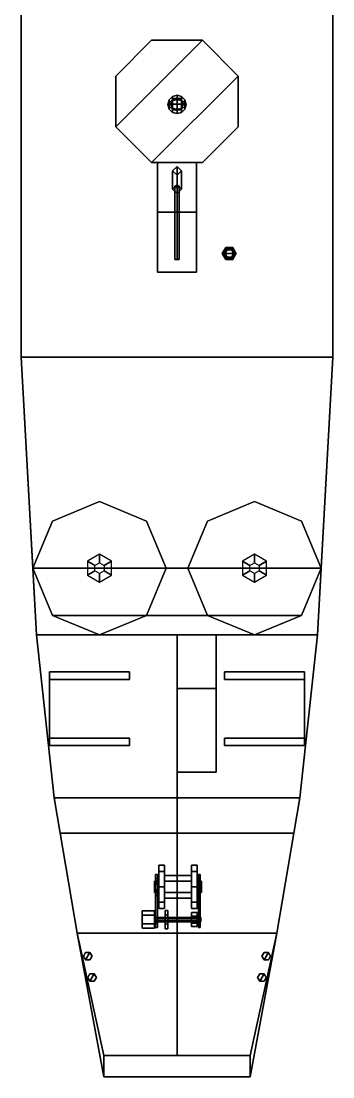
# Model space of a CAD drawing. Extents: x -3.6 to 3.6, y -24.4 to 24.4.
# Drawn here: x -3.58 to 3.58, y -24.35 to -0.13 of the extents above; entities that cross this region are included whole.
import ezdxf

# ---------------------------------------------------------------- set-up
doc = ezdxf.new("R2010")
doc.units = 0
doc.layers.get('0').update_dxf_attribs({"linetype": 'CONTINUOUS'})

msp = doc.modelspace()

# ---------------------------------------------------------------- linework, layer by layer
for points in [[(3.58, -7.84, -1.9), (-3.58, -7.84, -1.9), (-3.58, 3.38, -1.9), (3.58, 3.38, -1.9)], [(-3.58, 3.38, -1.9), (-3.58, -7.84, -1.9), (-3.58, -7.84, 1.68), (-3.58, 3.38, 1.68)], [(3.58, 3.38, 1.68), (3.58, -7.84, 1.68), (3.58, -7.84, -1.9), (3.58, 3.38, -1.9)], [(-3.58, 1.84, 1.68), (-3.58, -7.84, 1.68), (-3.58, -7.84, 4.07), (-3.58, 1.84, 4.07)], [(-3.58, 1.84, 4.07), (-3.58, -7.84, 4.07), (3.58, -7.84, 4.07), (3.58, 1.84, 4.07)], [(3.58, -7.84, 4.07), (3.58, -7.84, 1.68), (3.58, 1.84, 1.68), (3.58, 1.84, 4.07)], [(0.582, -0.566, 6.64), (-0.582, -0.566, 6.64), (-1.404, -1.388, 6.64), (-1.404, -2.552, 6.64)], [(1.404, -1.388, 6.64), (0.582, -0.566, 6.64), (-1.404, -2.552, 6.64), (-0.582, -3.374, 6.64)], [(-1.404, -1.388, 6.64), (-0.582, -0.566, 6.64), (-0.582, -0.566, 8.25), (-1.404, -1.388, 8.25)], [(-0.582, -0.566, 4.07), (-1.404, -1.388, 4.07), (-1.404, -1.388, 8.25), (-0.582, -0.566, 8.25)], [(-0.582, -0.566, 6.64), (0.582, -0.566, 6.64), (0.582, -0.566, 8.25), (-0.582, -0.566, 8.25)], [(0.582, -0.566, 4.07), (-0.582, -0.566, 4.07), (-0.582, -0.566, 8.25), (0.582, -0.566, 8.25)], [(0.582, -0.566, 6.64), (1.404, -1.388, 6.64), (1.404, -1.388, 8.25), (0.582, -0.566, 8.25)], [(1.404, -1.388, 4.07), (0.582, -0.566, 4.07), (0.582, -0.566, 8.25), (1.404, -1.388, 8.25)], [(-1.404, -2.552, 6.64), (-1.404, -1.388, 6.64), (-1.404, -1.388, 8.25), (-1.404, -2.552, 8.25)], [(-1.404, -1.388, 4.07), (-1.404, -2.552, 4.07), (-1.404, -2.552, 8.25), (-1.404, -1.388, 8.25)], [(1.404, -2.552, 6.64), (1.404, -1.388, 6.64), (-0.582, -3.374, 6.64), (0.582, -3.374, 6.64)], [(1.404, -1.388, 6.64), (1.404, -2.552, 6.64), (1.404, -2.552, 8.25), (1.404, -1.388, 8.25)], [(1.404, -2.552, 4.07), (1.404, -1.388, 4.07), (1.404, -1.388, 8.25), (1.404, -2.552, 8.25)], [(-0.182, -1.935, 8.12), (-0.21, -2.04, 8.12), (-0.21, -2.04, 8.12), (-0.182, -1.987, 8.211)], [(-0.182, -1.987, 8.029), (-0.21, -2.04, 8.12), (-0.21, -2.04, 8.12), (-0.182, -1.935, 8.12)], [(-0.105, -1.858, 8.12), (-0.182, -1.935, 8.12), (-0.182, -1.987, 8.211), (-0.105, -1.949, 8.278)], [(-0.105, -1.949, 7.962), (-0.182, -1.987, 8.029), (-0.182, -1.935, 8.12), (-0.105, -1.858, 8.12)], [(-0.075, -1.9, 6.64), (-0.15, -2.03, 6.64), (-0.15, -2.03, 7.94), (-0.075, -1.9, 7.94)], [(0.075, -1.9, 7.94), (-0.075, -1.9, 7.94), (-0.15, -2.03, 7.94), (0.15, -2.03, 7.94)], [(0, -1.83, 8.12), (-0.105, -1.858, 8.12), (-0.105, -1.949, 8.278), (0, -1.935, 8.302)], [(0, -1.935, 7.938), (-0.105, -1.949, 7.962), (-0.105, -1.858, 8.12), (0, -1.83, 8.12)], [(0, -1.935, 8.302), (-0.105, -1.949, 8.278), (-0.105, -2.131, 8.278), (0, -2.145, 8.302)], [(0, -2.145, 7.938), (-0.105, -2.131, 7.963), (-0.105, -1.949, 7.962), (0, -1.935, 7.938)], [(0.075, -1.9, 6.64), (-0.075, -1.9, 6.64), (-0.075, -1.9, 7.94), (0.075, -1.9, 7.94)], [(0.105, -1.858, 8.12), (0, -1.83, 8.12), (0, -1.935, 8.302), (0.105, -1.949, 8.278)], [(0.105, -1.949, 7.962), (0, -1.935, 7.938), (0, -1.83, 8.12), (0.105, -1.858, 8.12)], [(0.105, -1.949, 8.278), (0, -1.935, 8.302), (0, -2.145, 8.302), (0.105, -2.131, 8.278)], [(0.105, -2.131, 7.963), (0, -2.145, 7.938), (0, -1.935, 7.938), (0.105, -1.949, 7.962)], [(0.15, -2.03, 6.64), (0.075, -1.9, 6.64), (0.075, -1.9, 7.94), (0.15, -2.03, 7.94)], [(0.182, -1.935, 8.12), (0.105, -1.858, 8.12), (0.105, -1.949, 8.278), (0.182, -1.987, 8.211)], [(0.182, -1.987, 8.029), (0.105, -1.949, 7.962), (0.105, -1.858, 8.12), (0.182, -1.935, 8.12)], [(0.21, -2.04, 8.12), (0.182, -1.935, 8.12), (0.182, -1.987, 8.211), (0.21, -2.04, 8.12)], [(0.21, -2.04, 8.12), (0.182, -1.987, 8.029), (0.182, -1.935, 8.12), (0.21, -2.04, 8.12)], [(-0.182, -1.987, 8.211), (-0.21, -2.04, 8.12), (-0.21, -2.04, 8.12), (-0.182, -2.093, 8.211)], [(-0.182, -2.093, 8.029), (-0.21, -2.04, 8.12), (-0.21, -2.04, 8.12), (-0.182, -1.987, 8.029)], [(-0.182, -2.093, 8.211), (-0.21, -2.04, 8.12), (-0.21, -2.04, 8.12), (-0.182, -2.145, 8.12)], [(-0.182, -2.145, 8.12), (-0.21, -2.04, 8.12), (-0.21, -2.04, 8.12), (-0.182, -2.093, 8.029)], [(-0.105, -1.949, 8.278), (-0.182, -1.987, 8.211), (-0.182, -2.093, 8.211), (-0.105, -2.131, 8.278)], [(-0.105, -2.131, 7.963), (-0.182, -2.093, 8.029), (-0.182, -1.987, 8.029), (-0.105, -1.949, 7.962)], [(-0.105, -2.131, 8.278), (-0.182, -2.093, 8.211), (-0.182, -2.145, 8.12), (-0.105, -2.222, 8.12)], [(-0.105, -2.222, 8.12), (-0.182, -2.145, 8.12), (-0.182, -2.093, 8.029), (-0.105, -2.131, 7.963)], [(-0.15, -2.03, 6.64), (-0.075, -2.16, 6.64), (-0.075, -2.16, 7.94), (-0.15, -2.03, 7.94)], [(0.15, -2.03, 7.94), (-0.15, -2.03, 7.94), (-0.075, -2.16, 7.94), (0.075, -2.16, 7.94)], [(0, -2.145, 8.302), (-0.105, -2.131, 8.278), (-0.105, -2.222, 8.12), (0, -2.25, 8.12)], [(0, -2.25, 8.12), (-0.105, -2.222, 8.12), (-0.105, -2.131, 7.963), (0, -2.145, 7.938)], [(-0.075, -2.16, 6.64), (0.075, -2.16, 6.64), (0.075, -2.16, 7.94), (-0.075, -2.16, 7.94)], [(0.105, -2.131, 8.278), (0, -2.145, 8.302), (0, -2.25, 8.12), (0.105, -2.222, 8.12)], [(0.105, -2.222, 8.12), (0, -2.25, 8.12), (0, -2.145, 7.938), (0.105, -2.131, 7.963)], [(0.075, -2.16, 6.64), (0.15, -2.03, 6.64), (0.15, -2.03, 7.94), (0.075, -2.16, 7.94)], [(0.182, -1.987, 8.211), (0.105, -1.949, 8.278), (0.105, -2.131, 8.278), (0.182, -2.093, 8.211)], [(0.182, -2.093, 8.029), (0.105, -2.131, 7.963), (0.105, -1.949, 7.962), (0.182, -1.987, 8.029)], [(0.182, -2.093, 8.211), (0.105, -2.131, 8.278), (0.105, -2.222, 8.12), (0.182, -2.145, 8.12)], [(0.182, -2.145, 8.12), (0.105, -2.222, 8.12), (0.105, -2.131, 7.963), (0.182, -2.093, 8.029)], [(0.21, -2.04, 8.12), (0.182, -1.987, 8.211), (0.182, -2.093, 8.211), (0.21, -2.04, 8.12)], [(0.21, -2.04, 8.12), (0.182, -2.093, 8.029), (0.182, -1.987, 8.029), (0.21, -2.04, 8.12)], [(0.21, -2.04, 8.12), (0.182, -2.093, 8.211), (0.182, -2.145, 8.12), (0.21, -2.04, 8.12)], [(0.21, -2.04, 8.12), (0.182, -2.145, 8.12), (0.182, -2.093, 8.029), (0.21, -2.04, 8.12)], [(-0.582, -3.374, 6.64), (-1.404, -2.552, 6.64), (-1.404, -2.552, 8.25), (-0.582, -3.374, 8.25)], [(-1.404, -2.552, 4.07), (-0.582, -3.374, 4.07), (-0.582, -3.374, 8.25), (-1.404, -2.552, 8.25)], [(1.404, -2.552, 6.64), (0.582, -3.374, 6.64), (0.582, -3.374, 8.25), (1.404, -2.552, 8.25)], [(0.582, -3.374, 4.07), (1.404, -2.552, 4.07), (1.404, -2.552, 8.25), (0.582, -3.374, 8.25)], [(-0.582, -3.374, 4.07), (0.582, -3.374, 4.07), (0.582, -3.374, 6.64), (-0.582, -3.374, 6.64)], [(0.45, -3.37, 6.64), (0.45, -4.51, 6.64), (-0.45, -4.51, 6.64), (-0.45, -3.37, 6.64)], [(-0.45, -3.37, 6.64), (-0.45, -4.51, 6.64), (0.45, -4.51, 6.64), (0.45, -3.37, 6.64)], [(0, -3.46, 4.07), (-0.1, -3.56, 4.07), (-0.1, -3.98, 16.12), (0, -3.88, 16.12)], [(-0.1, -3.56, 4.07), (0, -3.66, 4.07), (0, -4.08, 16.12), (-0.1, -3.98, 16.12)], [(0.1, -3.56, 4.07), (0, -3.46, 4.07), (0, -3.88, 16.12), (0.1, -3.98, 16.12)], [(0, -3.66, 4.07), (0.1, -3.56, 4.07), (0.1, -3.98, 16.12), (0, -4.08, 16.12)], [(-0.1, -3.98, 16.12), (0, -4.08, 16.12), (0.1, -3.98, 16.12), (0, -3.88, 16.12)], [(0, -3.95, 12.98), (-0.05, -3.91, 12.9), (-0.05, -5.6, 14.5), (0, -5.6, 14.55)], [(-0.05, -3.91, 12.9), (0, -3.95, 12.88), (0, -5.6, 14.45), (-0.05, -5.6, 14.5)], [(0.05, -3.91, 12.9), (0, -3.95, 12.98), (0, -5.6, 14.55), (0.05, -5.6, 14.5)], [(0, -3.95, 12.88), (0.05, -3.91, 12.9), (0.05, -5.6, 14.5), (0, -5.6, 14.45)], [(0.45, -4.51, 6.64), (0.45, -5.89, 4.07), (-0.45, -5.89, 4.07), (-0.45, -4.51, 6.64)], [(-0.45, -4.51, 6.64), (-0.45, -5.89, 4.07), (0.45, -5.89, 4.07), (0.45, -4.51, 6.64)], [(1.28, -5.321, 5.93), (1.12, -5.321, 5.93), (1.04, -5.46, 5.93), (1.36, -5.46, 5.93)], [(1.04, -5.46, 5.93), (1.12, -5.321, 5.93), (1.12, -5.321, 6.34), (1.04, -5.46, 6.34)], [(1.15, -5.373, 5.89), (1.1, -5.46, 5.89), (1.04, -5.46, 5.93), (1.12, -5.321, 5.93)], [(1.12, -5.321, 5.93), (1.04, -5.46, 5.93), (1.04, -5.46, 6.34), (1.12, -5.321, 6.34)], [(1.12, -5.321, 5.93), (1.28, -5.321, 5.93), (1.28, -5.321, 6.34), (1.12, -5.321, 6.34)], [(1.25, -5.373, 5.89), (1.15, -5.373, 5.89), (1.12, -5.321, 5.93), (1.28, -5.321, 5.93)], [(1.28, -5.321, 5.93), (1.12, -5.321, 5.93), (1.12, -5.321, 6.34), (1.28, -5.321, 6.34)], [(1.3, -5.46, 5.89), (1.25, -5.373, 5.89), (1.28, -5.321, 5.93), (1.36, -5.46, 5.93)], [(1.28, -5.321, 5.93), (1.36, -5.46, 5.93), (1.36, -5.46, 6.34), (1.28, -5.321, 6.34)], [(1.36, -5.46, 5.93), (1.28, -5.321, 5.93), (1.28, -5.321, 6.34), (1.36, -5.46, 6.34)], [(1.36, -5.46, 5.93), (1.04, -5.46, 5.93), (1.12, -5.599, 5.93), (1.28, -5.599, 5.93)], [(1.12, -5.599, 5.93), (1.04, -5.46, 5.93), (1.04, -5.46, 6.34), (1.12, -5.599, 6.34)], [(1.1, -5.46, 5.89), (1.15, -5.547, 5.89), (1.12, -5.599, 5.93), (1.04, -5.46, 5.93)], [(1.04, -5.46, 5.93), (1.12, -5.599, 5.93), (1.12, -5.599, 6.34), (1.04, -5.46, 6.34)], [(1.135, -5.347, 4.07), (1.07, -5.46, 4.07), (1.07, -5.46, 5.28), (1.135, -5.347, 5.28)], [(1.135, -5.347, 5.28), (1.07, -5.46, 5.28), (1.1, -5.46, 5.35), (1.15, -5.373, 5.35)], [(1.07, -5.46, 4.07), (1.135, -5.573, 4.07), (1.135, -5.573, 5.28), (1.07, -5.46, 5.28)], [(1.07, -5.46, 5.28), (1.135, -5.573, 5.28), (1.15, -5.547, 5.35), (1.1, -5.46, 5.35)], [(1.15, -5.373, 5.35), (1.1, -5.46, 5.35), (1.1, -5.46, 5.89), (1.15, -5.373, 5.89)], [(1.1, -5.46, 5.35), (1.15, -5.547, 5.35), (1.15, -5.547, 5.89), (1.1, -5.46, 5.89)], [(1.15, -5.547, 5.89), (1.25, -5.547, 5.89), (1.28, -5.599, 5.93), (1.12, -5.599, 5.93)], [(1.265, -5.347, 4.07), (1.135, -5.347, 4.07), (1.135, -5.347, 5.28), (1.265, -5.347, 5.28)], [(1.265, -5.347, 5.28), (1.135, -5.347, 5.28), (1.15, -5.373, 5.35), (1.25, -5.373, 5.35)], [(1.135, -5.573, 5.28), (1.265, -5.573, 5.28), (1.25, -5.547, 5.35), (1.15, -5.547, 5.35)], [(1.25, -5.373, 5.35), (1.15, -5.373, 5.35), (1.15, -5.373, 5.89), (1.25, -5.373, 5.89)], [(1.15, -5.547, 5.35), (1.25, -5.547, 5.35), (1.25, -5.547, 5.89), (1.15, -5.547, 5.89)], [(1.33, -5.46, 5.28), (1.265, -5.347, 5.28), (1.25, -5.373, 5.35), (1.3, -5.46, 5.35)], [(1.3, -5.46, 5.35), (1.25, -5.373, 5.35), (1.25, -5.373, 5.89), (1.3, -5.46, 5.89)], [(1.25, -5.547, 5.35), (1.3, -5.46, 5.35), (1.3, -5.46, 5.89), (1.25, -5.547, 5.89)], [(1.25, -5.547, 5.89), (1.3, -5.46, 5.89), (1.36, -5.46, 5.93), (1.28, -5.599, 5.93)], [(1.265, -5.573, 5.28), (1.33, -5.46, 5.28), (1.3, -5.46, 5.35), (1.25, -5.547, 5.35)], [(1.33, -5.46, 4.07), (1.265, -5.347, 4.07), (1.265, -5.347, 5.28), (1.33, -5.46, 5.28)], [(1.265, -5.573, 4.07), (1.33, -5.46, 4.07), (1.33, -5.46, 5.28), (1.265, -5.573, 5.28)], [(1.36, -5.46, 5.93), (1.28, -5.599, 5.93), (1.28, -5.599, 6.34), (1.36, -5.46, 6.34)], [(1.28, -5.599, 5.93), (1.36, -5.46, 5.93), (1.36, -5.46, 6.34), (1.28, -5.599, 6.34)], [(-0.05, -5.6, 14.5), (0, -5.6, 14.45), (0.05, -5.6, 14.5), (0, -5.6, 14.55)], [(1.28, -5.599, 5.93), (1.12, -5.599, 5.93), (1.12, -5.599, 6.34), (1.28, -5.599, 6.34)], [(1.12, -5.599, 5.93), (1.28, -5.599, 5.93), (1.28, -5.599, 6.34), (1.12, -5.599, 6.34)], [(1.135, -5.573, 4.07), (1.265, -5.573, 4.07), (1.265, -5.573, 5.28), (1.135, -5.573, 5.28)], [(3.23, -14.21, -1.44), (-3.23, -14.21, -1.44), (-3.58, -7.84, -1.9), (3.58, -7.84, -1.9)], [(-3.58, -7.84, -1.9), (-3.23, -14.21, -1.44), (-3.23, -14.21, 1.68), (-3.58, -7.84, 1.68)], [(-3.58, -7.84, 1.68), (-3.314, -12.68, 1.68), (-3.31, -12.68, 4.07), (-3.58, -7.84, 4.07)], [(-3.58, -7.84, 4.07), (-3.31, -12.68, 4.07), (3.31, -12.68, 4.07), (3.58, -7.84, 4.07)], [(3.58, -7.84, 1.68), (3.23, -14.21, 1.68), (3.23, -14.21, -1.44), (3.58, -7.84, -1.9)], [(3.31, -12.68, 4.07), (3.314, -12.68, 1.68), (3.58, -7.84, 1.68), (3.58, -7.84, 4.07)], [(-1.78, -11.15, 4.07), (-2.862, -11.598, 4.07), (-2.862, -11.598, 5.07), (-1.78, -11.15, 5.07)], [(-2.862, -11.598, 4.07), (-1.78, -11.15, 4.07), (-1.78, -11.15, 5.07), (-2.862, -11.598, 5.07)], [(-0.698, -11.598, 4.07), (-1.78, -11.15, 4.07), (-1.78, -11.15, 5.07), (-0.698, -11.598, 5.07)], [(-1.78, -11.15, 4.07), (-0.698, -11.598, 4.07), (-0.698, -11.598, 5.07), (-1.78, -11.15, 5.07)], [(1.78, -11.15, 4.07), (0.698, -11.598, 4.07), (0.698, -11.598, 5.07), (1.78, -11.15, 5.07)], [(0.698, -11.598, 4.07), (1.78, -11.15, 4.07), (1.78, -11.15, 5.07), (0.698, -11.598, 5.07)], [(2.862, -11.598, 4.07), (1.78, -11.15, 4.07), (1.78, -11.15, 5.07), (2.862, -11.598, 5.07)], [(1.78, -11.15, 4.07), (2.862, -11.598, 4.07), (2.862, -11.598, 5.07), (1.78, -11.15, 5.07)], [(-2.862, -11.598, 4.07), (-3.31, -12.68, 4.07), (-3.31, -12.68, 5.07), (-2.862, -11.598, 5.07)], [(-3.31, -12.68, 4.07), (-2.862, -11.598, 4.07), (-2.862, -11.598, 5.07), (-3.31, -12.68, 5.07)], [(-0.25, -12.68, 4.07), (-0.698, -11.598, 4.07), (-0.698, -11.598, 5.07), (-0.25, -12.68, 5.07)], [(-0.698, -11.598, 4.07), (-0.25, -12.68, 4.07), (-0.25, -12.68, 5.07), (-0.698, -11.598, 5.07)], [(0.698, -11.598, 4.07), (0.25, -12.68, 4.07), (0.25, -12.68, 5.07), (0.698, -11.598, 5.07)], [(0.25, -12.68, 4.07), (0.698, -11.598, 4.07), (0.698, -11.598, 5.07), (0.25, -12.68, 5.07)], [(3.31, -12.68, 4.07), (2.862, -11.598, 4.07), (2.862, -11.598, 5.07), (3.31, -12.68, 5.07)], [(2.862, -11.598, 4.07), (3.31, -12.68, 4.07), (3.31, -12.68, 5.07), (2.862, -11.598, 5.07)], [(-1.884, -12.62, 5.31), (-1.78, -12.56, 5.31), (-1.78, -12.36, 4.07), (-2.057, -12.52, 4.07)], [(-1.884, -12.74, 5.31), (-1.884, -12.62, 5.31), (-2.057, -12.52, 4.07), (-2.057, -12.84, 4.07)], [(-1.78, -12.56, 5.31), (-1.676, -12.62, 5.31), (-1.503, -12.52, 4.07), (-1.78, -12.36, 4.07)], [(-1.676, -12.62, 5.31), (-1.676, -12.74, 5.31), (-1.503, -12.84, 4.07), (-1.503, -12.52, 4.07)], [(1.676, -12.62, 5.31), (1.78, -12.56, 5.31), (1.78, -12.36, 4.07), (1.503, -12.52, 4.07)], [(1.676, -12.74, 5.31), (1.676, -12.62, 5.31), (1.503, -12.52, 4.07), (1.503, -12.84, 4.07)], [(1.78, -12.56, 5.31), (1.884, -12.62, 5.31), (2.057, -12.52, 4.07), (1.78, -12.36, 4.07)], [(1.884, -12.62, 5.31), (1.884, -12.74, 5.31), (2.057, -12.84, 4.07), (2.057, -12.52, 4.07)], [(-3.314, -12.68, 1.68), (-3.23, -14.21, 1.68), (3.23, -14.21, 1.68), (3.314, -12.68, 1.68)], [(-2.862, -13.762, 1.68), (-3.31, -12.68, 1.68), (-3.31, -12.68, 5.07), (-2.862, -13.762, 5.07)], [(-3.31, -12.68, 1.68), (-2.862, -13.762, 1.68), (-2.862, -13.762, 5.07), (-3.31, -12.68, 5.07)], [(-3.31, -12.68, 4.07), (-2.862, -13.762, 4.07), (2.862, -13.762, 4.07), (3.31, -12.68, 4.07)], [(-1.78, -12.8, 5.31), (-1.884, -12.74, 5.31), (-2.057, -12.84, 4.07), (-1.78, -13, 4.07)], [(-1.676, -12.74, 5.31), (-1.78, -12.8, 5.31), (-1.78, -13, 4.07), (-1.503, -12.84, 4.07)], [(-0.25, -12.68, 4.07), (-0.698, -13.762, 4.07), (-0.698, -13.762, 5.07), (-0.25, -12.68, 5.07)], [(-0.698, -13.762, 4.07), (-0.25, -12.68, 4.07), (-0.25, -12.68, 5.07), (-0.698, -13.762, 5.07)], [(0.698, -13.762, 4.07), (0.25, -12.68, 4.07), (0.25, -12.68, 5.07), (0.698, -13.762, 5.07)], [(0.25, -12.68, 4.07), (0.698, -13.762, 4.07), (0.698, -13.762, 5.07), (0.25, -12.68, 5.07)], [(1.78, -12.8, 5.31), (1.676, -12.74, 5.31), (1.503, -12.84, 4.07), (1.78, -13, 4.07)], [(1.884, -12.74, 5.31), (1.78, -12.8, 5.31), (1.78, -13, 4.07), (2.057, -12.84, 4.07)], [(3.31, -12.68, 1.68), (2.862, -13.762, 1.68), (2.862, -13.762, 5.07), (3.31, -12.68, 5.07)], [(2.862, -13.762, 1.68), (3.31, -12.68, 1.68), (3.31, -12.68, 5.07), (2.862, -13.762, 5.07)], [(-1.78, -14.21, 1.68), (-2.862, -13.762, 1.68), (-2.862, -13.762, 5.07), (-1.78, -14.21, 5.07)], [(-2.862, -13.762, 1.68), (-1.78, -14.21, 1.68), (-1.78, -14.21, 5.07), (-2.862, -13.762, 5.07)], [(-2.862, -13.762, 4.07), (-1.78, -14.21, 4.07), (1.78, -14.21, 4.07), (2.862, -13.762, 4.07)], [(-0.698, -13.762, 4.07), (-1.78, -14.21, 4.07), (-1.78, -14.21, 5.07), (-0.698, -13.762, 5.07)], [(-1.78, -14.21, 4.07), (-0.698, -13.762, 4.07), (-0.698, -13.762, 5.07), (-1.78, -14.21, 5.07)], [(1.78, -14.21, 4.07), (0.698, -13.762, 4.07), (0.698, -13.762, 5.07), (1.78, -14.21, 5.07)], [(0.698, -13.762, 4.07), (1.78, -14.21, 4.07), (1.78, -14.21, 5.07), (0.698, -13.762, 5.07)], [(2.862, -13.762, 1.68), (1.78, -14.21, 1.68), (1.78, -14.21, 5.07), (2.862, -13.762, 5.07)], [(1.78, -14.21, 1.68), (2.862, -13.762, 1.68), (2.862, -13.762, 5.07), (1.78, -14.21, 5.07)], [(-3.23, -14.21, 1.68), (-2.82, -17.95, 1.68), (2.82, -17.95, 1.68), (3.23, -14.21, 1.68)], [(-3.23, -14.21, -1.44), (-2.82, -17.95, -0.71), (-2.82, -17.95, 1.68), (-3.23, -14.21, 1.68)], [(0, -17.95, -1.04), (-2.82, -17.95, -0.71), (-3.23, -14.21, -1.44), (0, -14.21, -1.44)], [(-1.78, -14.21, 4.07), (-1.78, -14.21, 1.68), (1.78, -14.21, 1.68), (1.78, -14.21, 4.07)], [(2.82, -17.95, -0.71), (0, -17.95, -1.04), (0, -14.21, -1.44), (3.23, -14.21, -1.44)], [(0.9, -14.21, 4.07), (0.9, -15.44, 4.07), (0, -15.44, 4.07), (0, -14.21, 4.07)], [(0, -14.21, 4.07), (0, -15.44, 4.07), (0.9, -15.44, 4.07), (0.9, -14.21, 4.07)], [(3.23, -14.21, 1.68), (2.82, -17.95, 1.68), (2.82, -17.95, -0.71), (3.23, -14.21, -1.44)], [(-2.93, -15.06, 1.68), (-2.93, -15.23, 1.68), (-2.93, -15.23, 4.07), (-2.93, -15.06, 4.07)], [(-2.93, -15.06, 4.07), (-2.93, -15.23, 4.07), (-2.93, -15.23, 1.68), (-2.93, -15.06, 1.68)], [(-2.93, -15.23, 3.9), (-2.93, -15.23, 4.07), (-2.93, -16.58, 4.07), (-2.93, -16.58, 3.9)], [(-2.93, -16.58, 3.9), (-2.93, -16.58, 4.07), (-2.93, -15.23, 4.07), (-2.93, -15.23, 3.9)], [(-1.09, -15.06, 1.68), (-1.09, -15.23, 1.68), (-1.09, -15.23, 5.09), (-1.09, -15.06, 5.09)], [(-1.09, -15.06, 5.09), (-1.09, -15.23, 5.09), (-1.09, -15.23, 1.68), (-1.09, -15.06, 1.68)], [(2.93, -15.06, 4.07), (2.93, -15.23, 4.07), (1.09, -15.23, 5.09), (1.09, -15.06, 5.09)], [(1.09, -15.06, 5.09), (1.09, -15.23, 5.09), (2.93, -15.23, 4.07), (2.93, -15.06, 4.07)], [(1.09, -15.06, 5.09), (1.09, -15.23, 5.09), (1.09, -15.23, 1.68), (1.09, -15.06, 1.68)], [(1.09, -15.06, 1.68), (1.09, -15.23, 1.68), (1.09, -15.23, 5.09), (1.09, -15.06, 5.09)], [(2.93, -15.06, 4.07), (2.93, -15.23, 4.07), (2.93, -15.23, 1.68), (2.93, -15.06, 1.68)], [(2.93, -15.06, 1.68), (2.93, -15.23, 1.68), (2.93, -15.23, 4.07), (2.93, -15.06, 4.07)], [(2.93, -16.58, 3.9), (2.93, -16.58, 4.07), (2.93, -15.23, 4.07), (2.93, -15.23, 3.9)], [(2.93, -15.23, 3.9), (2.93, -15.23, 4.07), (2.93, -16.58, 4.07), (2.93, -16.58, 3.9)], [(0.9, -15.44, 4.07), (0.9, -17.36, 1.68), (0, -17.36, 1.68), (0, -15.44, 4.07)], [(0, -15.44, 4.07), (0, -17.36, 1.68), (0.9, -17.36, 1.68), (0.9, -15.44, 4.07)], [(-2.93, -16.58, 4.07), (-2.93, -16.75, 4.07), (-2.93, -16.75, 1.68), (-2.93, -16.58, 1.68)], [(-2.93, -16.58, 1.68), (-2.93, -16.75, 1.68), (-2.93, -16.75, 4.07), (-2.93, -16.58, 4.07)], [(-1.09, -16.58, 5.09), (-1.09, -16.75, 5.09), (-1.09, -16.75, 1.68), (-1.09, -16.58, 1.68)], [(-1.09, -16.58, 1.68), (-1.09, -16.75, 1.68), (-1.09, -16.75, 5.09), (-1.09, -16.58, 5.09)], [(1.09, -16.58, 1.68), (1.09, -16.75, 1.68), (1.09, -16.75, 5.09), (1.09, -16.58, 5.09)], [(1.09, -16.58, 5.09), (1.09, -16.75, 5.09), (1.09, -16.75, 1.68), (1.09, -16.58, 1.68)], [(1.09, -16.58, 5.09), (1.09, -16.75, 5.09), (2.93, -16.75, 4.07), (2.93, -16.58, 4.07)], [(2.93, -16.58, 4.07), (2.93, -16.75, 4.07), (1.09, -16.75, 5.09), (1.09, -16.58, 5.09)], [(2.93, -16.58, 1.68), (2.93, -16.75, 1.68), (2.93, -16.75, 4.07), (2.93, -16.58, 4.07)], [(2.93, -16.58, 4.07), (2.93, -16.75, 4.07), (2.93, -16.75, 1.68), (2.93, -16.58, 1.68)], [(-2.82, -17.95, -0.71), (-2.68, -18.76, -0.61), (-2.68, -18.76, 1.68), (-2.82, -17.95, 1.68)], [(-2.82, -17.95, 1.68), (-2.68, -18.76, 1.68), (2.68, -18.76, 1.68), (2.82, -17.95, 1.68)], [(0, -18.76, -0.9), (-2.68, -18.76, -0.61), (-2.82, -17.95, -0.71), (0, -17.95, -1.04)], [(2.68, -18.76, -0.61), (0, -18.76, -0.9), (0, -17.95, -1.04), (2.82, -17.95, -0.71)], [(2.82, -17.95, 1.68), (2.68, -18.76, 1.68), (2.68, -18.76, -0.61), (2.82, -17.95, -0.71)], [(-2.68, -18.76, 1.68), (-2.29, -21.05, 1.68), (2.29, -21.05, 1.68), (2.68, -18.76, 1.68)], [(-2.68, -18.76, -0.61), (-2.29, -21.05, -0.35), (-2.29, -21.05, 1.68), (-2.68, -18.76, 1.68)], [(0, -21.05, -0.9), (-2.29, -21.05, -0.35), (-2.68, -18.76, -0.61), (0, -18.76, -0.9)], [(2.29, -21.05, -0.35), (0, -21.05, -0.9), (0, -18.76, -0.9), (2.68, -18.76, -0.61)], [(2.68, -18.76, 1.68), (2.29, -21.05, 1.68), (2.29, -21.05, -0.35), (2.68, -18.76, -0.61)], [(-0.42, -19.49, 2.29), (-0.42, -20.344, 2.644), (-0.42, -19.99, 2.79), (-0.42, -19.636, 2.644)], [(-0.42, -19.636, 1.936), (-0.42, -20.49, 2.29), (-0.42, -20.344, 2.644), (-0.42, -19.49, 2.29)], [(-0.29, -19.49, 2.29), (-0.29, -19.636, 1.936), (-0.42, -19.636, 1.936), (-0.42, -19.49, 2.29)], [(-0.29, -19.636, 2.644), (-0.29, -19.49, 2.29), (-0.42, -19.49, 2.29), (-0.42, -19.636, 2.644)], [(-0.29, -20.344, 2.644), (-0.29, -19.49, 2.29), (-0.29, -19.636, 2.644), (-0.29, -19.99, 2.79)], [(-0.29, -20.49, 2.29), (-0.29, -19.636, 1.936), (-0.29, -19.49, 2.29), (-0.29, -20.344, 2.644)], [(0.33, -19.49, 2.29), (0.33, -20.344, 2.644), (0.33, -19.99, 2.79), (0.33, -19.636, 2.644)], [(0.33, -19.636, 1.936), (0.33, -20.49, 2.29), (0.33, -20.344, 2.644), (0.33, -19.49, 2.29)], [(0.46, -19.49, 2.29), (0.46, -19.636, 1.936), (0.33, -19.636, 1.936), (0.33, -19.49, 2.29)], [(0.46, -19.636, 2.644), (0.46, -19.49, 2.29), (0.33, -19.49, 2.29), (0.33, -19.636, 2.644)], [(0.46, -20.344, 2.644), (0.46, -19.49, 2.29), (0.46, -19.636, 2.644), (0.46, -19.99, 2.79)], [(0.46, -20.49, 2.29), (0.46, -19.636, 1.936), (0.46, -19.49, 2.29), (0.46, -20.344, 2.644)], [(-0.52, -19.925, 2.177), (-0.52, -19.86, 2.29), (-0.42, -19.86, 2.29), (-0.42, -19.925, 2.177)], [(-0.52, -19.925, 2.177), (-0.52, -20.055, 2.177), (-0.52, -20.12, 2.29), (-0.52, -19.86, 2.29)], [(-0.52, -19.86, 2.29), (-0.52, -19.925, 2.403), (-0.42, -19.925, 2.403), (-0.42, -19.86, 2.29)], [(-0.52, -19.86, 2.29), (-0.52, -20.12, 2.29), (-0.52, -20.055, 2.403), (-0.52, -19.925, 2.403)], [(-0.49, -19.8, 2.29), (-0.49, -19.71, 1.68), (-0.49, -20.27, 1.68), (-0.49, -20.18, 2.29)], [(-0.45, -19.8, 2.29), (-0.45, -19.71, 1.68), (-0.49, -19.71, 1.68), (-0.49, -19.8, 2.29)], [(-0.49, -19.89, 2.46), (-0.49, -19.8, 2.29), (-0.49, -20.18, 2.29), (-0.49, -20.09, 2.46)], [(-0.45, -19.89, 2.46), (-0.45, -19.8, 2.29), (-0.49, -19.8, 2.29), (-0.49, -19.89, 2.46)], [(-0.45, -20.27, 1.68), (-0.45, -19.71, 1.68), (-0.45, -19.8, 2.29), (-0.45, -20.18, 2.29)], [(-0.45, -20.18, 2.29), (-0.45, -19.8, 2.29), (-0.45, -19.89, 2.46), (-0.45, -20.09, 2.46)], [(-0.29, -19.99, 2.79), (-0.29, -19.636, 2.644), (-0.42, -19.636, 2.644), (-0.42, -19.99, 2.79)], [(-0.42, -19.99, 1.79), (-0.42, -20.344, 1.936), (-0.42, -20.49, 2.29), (-0.42, -19.636, 1.936)], [(-0.29, -19.636, 1.936), (-0.29, -19.99, 1.79), (-0.42, -19.99, 1.79), (-0.42, -19.636, 1.936)], [(-0.29, -20.344, 1.936), (-0.29, -19.99, 1.79), (-0.29, -19.636, 1.936), (-0.29, -20.49, 2.29)], [(0.33, -19.73, 2.29), (0.33, -19.86, 2.065), (-0.29, -19.86, 2.065), (-0.29, -19.73, 2.29)], [(0.33, -19.86, 2.515), (0.33, -19.73, 2.29), (-0.29, -19.73, 2.29), (-0.29, -19.86, 2.515)], [(0.33, -19.86, 2.065), (0.33, -20.12, 2.065), (-0.29, -20.12, 2.065), (-0.29, -19.86, 2.065)], [(0.33, -20.12, 2.515), (0.33, -19.86, 2.515), (-0.29, -19.86, 2.515), (-0.29, -20.12, 2.515)], [(0.46, -19.99, 2.79), (0.46, -19.636, 2.644), (0.33, -19.636, 2.644), (0.33, -19.99, 2.79)], [(0.33, -19.99, 1.79), (0.33, -20.344, 1.936), (0.33, -20.49, 2.29), (0.33, -19.636, 1.936)], [(0.46, -19.636, 1.936), (0.46, -19.99, 1.79), (0.33, -19.99, 1.79), (0.33, -19.636, 1.936)], [(0.46, -20.344, 1.936), (0.46, -19.99, 1.79), (0.46, -19.636, 1.936), (0.46, -20.49, 2.29)], [(0.56, -19.86, 2.29), (0.56, -19.925, 2.177), (0.46, -19.925, 2.177), (0.46, -19.86, 2.29)], [(0.56, -19.925, 2.403), (0.56, -19.86, 2.29), (0.46, -19.86, 2.29), (0.46, -19.925, 2.403)], [(0.49, -19.71, 1.68), (0.49, -20.27, 1.68), (0.49, -20.18, 2.29), (0.49, -19.8, 2.29)], [(0.53, -19.8, 2.29), (0.53, -19.71, 1.68), (0.49, -19.71, 1.68), (0.49, -19.8, 2.29)], [(0.53, -19.89, 2.46), (0.53, -19.8, 2.29), (0.49, -19.8, 2.29), (0.49, -19.89, 2.46)], [(0.49, -19.8, 2.29), (0.49, -20.18, 2.29), (0.49, -20.09, 2.46), (0.49, -19.89, 2.46)], [(0.53, -20.18, 2.29), (0.53, -20.27, 1.68), (0.53, -19.71, 1.68), (0.53, -19.8, 2.29)], [(0.53, -20.09, 2.46), (0.53, -20.18, 2.29), (0.53, -19.8, 2.29), (0.53, -19.89, 2.46)], [(0.56, -20.055, 2.177), (0.56, -19.925, 2.177), (0.56, -19.86, 2.29), (0.56, -20.12, 2.29)], [(0.56, -20.12, 2.29), (0.56, -19.86, 2.29), (0.56, -19.925, 2.403), (0.56, -20.055, 2.403)], [(-0.52, -19.925, 2.403), (-0.52, -20.055, 2.403), (-0.42, -20.055, 2.403), (-0.42, -19.925, 2.403)], [(-0.52, -20.055, 2.177), (-0.52, -19.925, 2.177), (-0.42, -19.925, 2.177), (-0.42, -20.055, 2.177)], [(-0.52, -20.12, 2.29), (-0.52, -20.055, 2.177), (-0.42, -20.055, 2.177), (-0.42, -20.12, 2.29)], [(-0.52, -20.055, 2.403), (-0.52, -20.12, 2.29), (-0.42, -20.12, 2.29), (-0.42, -20.055, 2.403)], [(-0.45, -20.09, 2.46), (-0.45, -19.89, 2.46), (-0.49, -19.89, 2.46), (-0.49, -20.09, 2.46)], [(-0.49, -20.09, 2.46), (-0.49, -20.18, 2.29), (-0.45, -20.18, 2.29), (-0.45, -20.09, 2.46)], [(-0.29, -20.344, 2.644), (-0.29, -19.99, 2.79), (-0.42, -19.99, 2.79), (-0.42, -20.344, 2.644)], [(-0.29, -19.99, 1.79), (-0.29, -20.344, 1.936), (-0.42, -20.344, 1.936), (-0.42, -19.99, 1.79)], [(0.46, -20.344, 2.644), (0.46, -19.99, 2.79), (0.33, -19.99, 2.79), (0.33, -20.344, 2.644)], [(0.46, -19.99, 1.79), (0.46, -20.344, 1.936), (0.33, -20.344, 1.936), (0.33, -19.99, 1.79)], [(0.56, -19.925, 2.177), (0.56, -20.055, 2.177), (0.46, -20.055, 2.177), (0.46, -19.925, 2.177)], [(0.56, -20.055, 2.403), (0.56, -19.925, 2.403), (0.46, -19.925, 2.403), (0.46, -20.055, 2.403)], [(0.56, -20.055, 2.177), (0.56, -20.12, 2.29), (0.46, -20.12, 2.29), (0.46, -20.055, 2.177)], [(0.56, -20.12, 2.29), (0.56, -20.055, 2.403), (0.46, -20.055, 2.403), (0.46, -20.12, 2.29)], [(0.49, -19.89, 2.46), (0.49, -20.09, 2.46), (0.53, -20.09, 2.46), (0.53, -19.89, 2.46)], [(0.49, -20.09, 2.46), (0.49, -20.18, 2.29), (0.53, -20.18, 2.29), (0.53, -20.09, 2.46)], [(-0.49, -20.18, 2.29), (-0.49, -20.195, 2.19), (-0.45, -20.195, 2.19), (-0.45, -20.18, 2.29)], [(-0.49, -20.195, 2.19), (-0.49, -20.27, 1.68), (-0.49, -20.92, 1.68), (-0.49, -20.83, 2.19)], [(-0.49, -20.195, 2.19), (-0.49, -20.83, 2.19), (-0.45, -20.83, 2.19), (-0.45, -20.195, 2.19)], [(-0.45, -20.92, 1.68), (-0.45, -20.27, 1.68), (-0.45, -20.195, 2.19), (-0.45, -20.83, 2.19)], [(-0.29, -20.344, 1.936), (-0.29, -20.49, 2.29), (-0.42, -20.49, 2.29), (-0.42, -20.344, 1.936)], [(-0.29, -20.49, 2.29), (-0.29, -20.344, 2.644), (-0.42, -20.344, 2.644), (-0.42, -20.49, 2.29)], [(0.33, -20.12, 2.065), (0.33, -20.25, 2.29), (-0.29, -20.25, 2.29), (-0.29, -20.12, 2.065)], [(0.33, -20.25, 2.29), (0.33, -20.12, 2.515), (-0.29, -20.12, 2.515), (-0.29, -20.25, 2.29)], [(0.46, -20.344, 1.936), (0.46, -20.49, 2.29), (0.33, -20.49, 2.29), (0.33, -20.344, 1.936)], [(0.46, -20.49, 2.29), (0.46, -20.344, 2.644), (0.33, -20.344, 2.644), (0.33, -20.49, 2.29)], [(0.49, -20.18, 2.29), (0.49, -20.195, 2.19), (0.53, -20.195, 2.19), (0.53, -20.18, 2.29)], [(0.49, -20.27, 1.68), (0.49, -20.92, 1.68), (0.49, -20.83, 2.19), (0.49, -20.195, 2.19)], [(0.49, -20.195, 2.19), (0.49, -20.83, 2.19), (0.53, -20.83, 2.19), (0.53, -20.195, 2.19)], [(0.53, -20.83, 2.19), (0.53, -20.92, 1.68), (0.53, -20.27, 1.68), (0.53, -20.195, 2.19)], [(-0.8, -20.94, 2.11), (-0.8, -20.54, 2.11), (-0.8, -20.64, 1.937), (-0.8, -20.84, 1.937)], [(-0.52, -20.54, 2.11), (-0.52, -20.64, 1.937), (-0.8, -20.64, 1.937), (-0.8, -20.54, 2.11)], [(-0.8, -20.84, 2.283), (-0.8, -20.64, 2.283), (-0.8, -20.54, 2.11), (-0.8, -20.94, 2.11)], [(-0.52, -20.64, 2.283), (-0.52, -20.54, 2.11), (-0.8, -20.54, 2.11), (-0.8, -20.64, 2.283)], [(-0.52, -20.84, 1.937), (-0.52, -20.64, 1.937), (-0.52, -20.54, 2.11), (-0.52, -20.94, 2.11)], [(-0.52, -20.94, 2.11), (-0.52, -20.54, 2.11), (-0.52, -20.64, 2.283), (-0.52, -20.84, 2.283)], [(-0.27, -20.95, 2.11), (-0.27, -20.53, 2.11), (-0.27, -20.635, 1.928), (-0.27, -20.845, 1.928)], [(-0.21, -20.53, 2.11), (-0.21, -20.635, 1.928), (-0.27, -20.635, 1.928), (-0.27, -20.53, 2.11)], [(-0.27, -20.845, 2.292), (-0.27, -20.635, 2.292), (-0.27, -20.53, 2.11), (-0.27, -20.95, 2.11)], [(-0.21, -20.635, 2.292), (-0.21, -20.53, 2.11), (-0.27, -20.53, 2.11), (-0.27, -20.635, 2.292)], [(-0.21, -20.845, 1.928), (-0.21, -20.635, 1.928), (-0.21, -20.53, 2.11), (-0.21, -20.95, 2.11)], [(-0.21, -20.95, 2.11), (-0.21, -20.53, 2.11), (-0.21, -20.635, 2.292), (-0.21, -20.845, 2.292)], [(0.33, -20.9, 2.11), (0.33, -20.58, 2.11), (0.33, -20.66, 1.971), (0.33, -20.82, 1.971)], [(0.46, -20.58, 2.11), (0.46, -20.66, 1.971), (0.33, -20.66, 1.971), (0.33, -20.58, 2.11)], [(0.33, -20.82, 2.249), (0.33, -20.66, 2.249), (0.33, -20.58, 2.11), (0.33, -20.9, 2.11)], [(0.46, -20.66, 2.249), (0.46, -20.58, 2.11), (0.33, -20.58, 2.11), (0.33, -20.66, 2.249)], [(0.46, -20.82, 1.971), (0.46, -20.66, 1.971), (0.46, -20.58, 2.11), (0.46, -20.9, 2.11)], [(0.46, -20.9, 2.11), (0.46, -20.58, 2.11), (0.46, -20.66, 2.249), (0.46, -20.82, 2.249)], [(-0.52, -20.64, 1.937), (-0.52, -20.84, 1.937), (-0.8, -20.84, 1.937), (-0.8, -20.64, 1.937)], [(-0.52, -20.84, 2.283), (-0.52, -20.64, 2.283), (-0.8, -20.64, 2.283), (-0.8, -20.84, 2.283)], [(0.55, -20.69, 2.11), (0.55, -20.715, 2.067), (-0.52, -20.715, 2.067), (-0.52, -20.69, 2.11)], [(0.55, -20.715, 2.153), (0.55, -20.69, 2.11), (-0.52, -20.69, 2.11), (-0.52, -20.715, 2.153)], [(0.55, -20.715, 2.067), (0.55, -20.765, 2.067), (-0.52, -20.765, 2.067), (-0.52, -20.715, 2.067)], [(0.55, -20.765, 2.153), (0.55, -20.715, 2.153), (-0.52, -20.715, 2.153), (-0.52, -20.765, 2.153)], [(0.55, -20.765, 2.067), (0.55, -20.79, 2.11), (-0.52, -20.79, 2.11), (-0.52, -20.765, 2.067)], [(0.55, -20.79, 2.11), (0.55, -20.765, 2.153), (-0.52, -20.765, 2.153), (-0.52, -20.79, 2.11)], [(-0.49, -20.83, 2.19), (-0.49, -20.92, 1.68), (-0.45, -20.92, 1.68), (-0.45, -20.83, 2.19)], [(-0.21, -20.635, 1.928), (-0.21, -20.845, 1.928), (-0.27, -20.845, 1.928), (-0.27, -20.635, 1.928)], [(-0.21, -20.845, 2.292), (-0.21, -20.635, 2.292), (-0.27, -20.635, 2.292), (-0.27, -20.845, 2.292)], [(0.46, -20.66, 1.971), (0.46, -20.82, 1.971), (0.33, -20.82, 1.971), (0.33, -20.66, 1.971)], [(0.46, -20.82, 2.249), (0.46, -20.66, 2.249), (0.33, -20.66, 2.249), (0.33, -20.82, 2.249)], [(0.46, -20.82, 1.971), (0.46, -20.9, 2.11), (0.33, -20.9, 2.11), (0.33, -20.82, 1.971)], [(0.46, -20.9, 2.11), (0.46, -20.82, 2.249), (0.33, -20.82, 2.249), (0.33, -20.9, 2.11)], [(0.49, -20.83, 2.19), (0.49, -20.92, 1.68), (0.53, -20.92, 1.68), (0.53, -20.83, 2.19)], [(0.55, -20.765, 2.067), (0.55, -20.715, 2.067), (0.55, -20.69, 2.11), (0.55, -20.79, 2.11)], [(0.55, -20.79, 2.11), (0.55, -20.69, 2.11), (0.55, -20.715, 2.153), (0.55, -20.765, 2.153)], [(-2.29, -21.05, 1.68), (-1.68, -24.35, 1.68), (1.68, -24.35, 1.68), (2.29, -21.05, 1.68)], [(-2.29, -21.05, -0.35), (-1.68, -23.86, -0.35), (-1.68, -24.35, 1.68), (-2.29, -21.05, 1.68)], [(0, -23.86, -0.9), (-1.68, -23.86, -0.35), (-2.29, -21.05, -0.35), (0, -21.05, -0.9)], [(-0.52, -20.84, 1.937), (-0.52, -20.94, 2.11), (-0.8, -20.94, 2.11), (-0.8, -20.84, 1.937)], [(-0.52, -20.94, 2.11), (-0.52, -20.84, 2.283), (-0.8, -20.84, 2.283), (-0.8, -20.94, 2.11)], [(-0.21, -20.845, 1.928), (-0.21, -20.95, 2.11), (-0.27, -20.95, 2.11), (-0.27, -20.845, 1.928)], [(-0.21, -20.95, 2.11), (-0.21, -20.845, 2.292), (-0.27, -20.845, 2.292), (-0.27, -20.95, 2.11)], [(1.68, -23.86, -0.35), (0, -23.86, -0.9), (0, -21.05, -0.9), (2.29, -21.05, -0.35)], [(2.29, -21.05, 1.68), (1.68, -24.35, 1.68), (1.68, -23.86, -0.35), (2.29, -21.05, -0.35)], [(-2.1, -21.493, 2.11), (-2.15, -21.58, 2.11), (-2.1, -21.667, 2.11), (-2, -21.493, 2.11)], [(-2.1, -21.493, 1.68), (-2.15, -21.58, 1.68), (-2.15, -21.58, 2.11), (-2.1, -21.493, 2.11)], [(-2, -21.493, 2.11), (-2.1, -21.667, 2.11), (-2, -21.667, 2.11), (-1.95, -21.58, 2.11)], [(-2, -21.493, 1.68), (-2.1, -21.493, 1.68), (-2.1, -21.493, 2.11), (-2, -21.493, 2.11)], [(-1.95, -21.58, 1.68), (-2, -21.493, 1.68), (-2, -21.493, 2.11), (-1.95, -21.58, 2.11)], [(2, -21.493, 1.68), (1.95, -21.58, 1.68), (1.95, -21.58, 2.11), (2, -21.493, 2.11)], [(2, -21.493, 2.11), (1.95, -21.58, 2.11), (2, -21.667, 2.11), (2.1, -21.493, 2.11)], [(2.1, -21.493, 1.68), (2, -21.493, 1.68), (2, -21.493, 2.11), (2.1, -21.493, 2.11)], [(2.1, -21.493, 2.11), (2, -21.667, 2.11), (2.1, -21.667, 2.11), (2.15, -21.58, 2.11)], [(2.15, -21.58, 1.68), (2.1, -21.493, 1.68), (2.1, -21.493, 2.11), (2.15, -21.58, 2.11)], [(-2.15, -21.58, 1.68), (-2.1, -21.667, 1.68), (-2.1, -21.667, 2.11), (-2.15, -21.58, 2.11)], [(-2.1, -21.667, 1.68), (-2, -21.667, 1.68), (-2, -21.667, 2.11), (-2.1, -21.667, 2.11)], [(-2, -21.667, 1.68), (-1.95, -21.58, 1.68), (-1.95, -21.58, 2.11), (-2, -21.667, 2.11)], [(1.95, -21.58, 1.68), (2, -21.667, 1.68), (2, -21.667, 2.11), (1.95, -21.58, 2.11)], [(2, -21.667, 1.68), (2.1, -21.667, 1.68), (2.1, -21.667, 2.11), (2, -21.667, 2.11)], [(2.1, -21.667, 1.68), (2.15, -21.58, 1.68), (2.15, -21.58, 2.11), (2.1, -21.667, 2.11)], [(-2, -21.983, 1.68), (-2.05, -22.07, 1.68), (-2.05, -22.07, 2.11), (-2, -21.983, 2.11)], [(-2, -21.983, 2.11), (-2.05, -22.07, 2.11), (-2, -22.157, 2.11), (-1.9, -21.983, 2.11)], [(-1.9, -21.983, 1.68), (-2, -21.983, 1.68), (-2, -21.983, 2.11), (-1.9, -21.983, 2.11)], [(-1.9, -21.983, 2.11), (-2, -22.157, 2.11), (-1.9, -22.157, 2.11), (-1.85, -22.07, 2.11)], [(-1.85, -22.07, 1.68), (-1.9, -21.983, 1.68), (-1.9, -21.983, 2.11), (-1.85, -22.07, 2.11)], [(1.9, -21.983, 2.11), (1.85, -22.07, 2.11), (1.9, -22.157, 2.11), (2, -21.983, 2.11)], [(1.9, -21.983, 1.68), (1.85, -22.07, 1.68), (1.85, -22.07, 2.11), (1.9, -21.983, 2.11)], [(2, -21.983, 2.11), (1.9, -22.157, 2.11), (2, -22.157, 2.11), (2.05, -22.07, 2.11)], [(2, -21.983, 1.68), (1.9, -21.983, 1.68), (1.9, -21.983, 2.11), (2, -21.983, 2.11)], [(2.05, -22.07, 1.68), (2, -21.983, 1.68), (2, -21.983, 2.11), (2.05, -22.07, 2.11)], [(-2.05, -22.07, 1.68), (-2, -22.157, 1.68), (-2, -22.157, 2.11), (-2.05, -22.07, 2.11)], [(-2, -22.157, 1.68), (-1.9, -22.157, 1.68), (-1.9, -22.157, 2.11), (-2, -22.157, 2.11)], [(-1.9, -22.157, 1.68), (-1.85, -22.07, 1.68), (-1.85, -22.07, 2.11), (-1.9, -22.157, 2.11)], [(1.85, -22.07, 1.68), (1.9, -22.157, 1.68), (1.9, -22.157, 2.11), (1.85, -22.07, 2.11)], [(1.9, -22.157, 1.68), (2, -22.157, 1.68), (2, -22.157, 2.11), (1.9, -22.157, 2.11)], [(2, -22.157, 1.68), (2.05, -22.07, 1.68), (2.05, -22.07, 2.11), (2, -22.157, 2.11)], [(1.68, -24.35, 1.68), (-1.68, -24.35, 1.68), (-1.68, -23.86, -0.35), (1.68, -23.86, -0.35)], [(1.68, -23.86, -0.35), (-1.68, -23.86, -0.35), (0, -23.86, -0.9)]]:
    msp.add_3dface(points)
at = {"invisible_edges": 1}
for points in [[(-2.93, -15.06, 4.07), (-2.93, -15.23, 4.07), (-1.09, -15.23, 5.09), (-1.09, -15.06, 5.09)], [(-1.09, -15.06, 5.09), (-1.09, -15.23, 5.09), (-2.93, -15.23, 4.07), (-2.93, -15.06, 4.07)], [(-1.09, -16.58, 5.09), (-1.09, -16.75, 5.09), (-2.93, -16.75, 4.07), (-2.93, -16.58, 4.07)], [(-2.93, -16.58, 4.07), (-2.93, -16.75, 4.07), (-1.09, -16.75, 5.09), (-1.09, -16.58, 5.09)]]:
    msp.add_3dface(points, dxfattribs=at)

doc.saveas('drawing.dxf')
